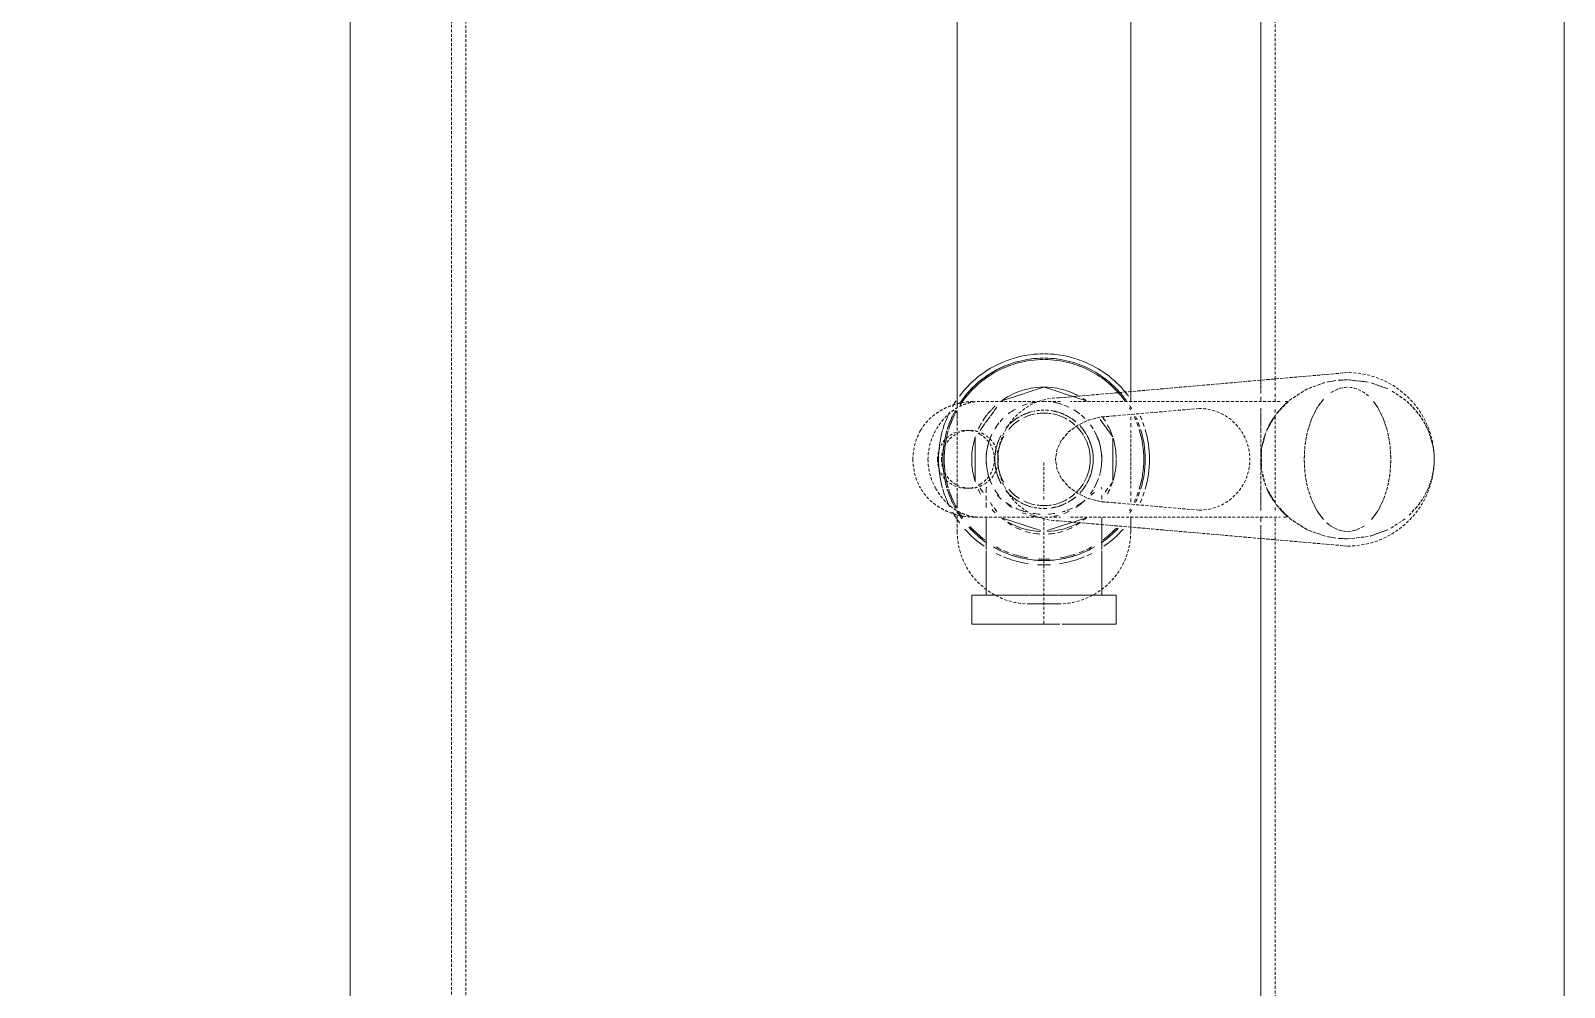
# Model space of a CAD drawing. Header units: millimetres. Extents: x -12447 to 83753, y -46415 to 46712.
# Drawn here: x 40859 to 41390, y 13980 to 14311 of the extents above; entities that cross this region are included whole.
import ezdxf

# ---------------------------------------------------------------- set-up
doc = ezdxf.new("R2010")
doc.units = ezdxf.units.MM
doc.linetypes.add('200_ШТРИХ_ш1п0_6_', pattern=[1.6, 1, -0.6])
for name, color, linetype, lineweight in [('Перекрытие штриховка', 7, 'Continuous', 18), ('Сантехника', 7, 'Continuous', 18), ('Стены внутренние', 7, 'Continuous', 18)]:
    doc.layers.add(name, color=color, linetype=linetype, lineweight=lineweight)

# ---------------------------------------------------------------- blocks, each defined once
blk = doc.blocks.new('ADSK_Умывальник с 3 смесителемями - Умывальник 2-6172343-План полов 1-го этажа')
at = {"layer": 'Сантехника', "color": 253, "linetype": '200_ШТРИХ_ш1п0_6_', "true_color": 0xa3a3a3}
for p, q in [((-1112.5, 0), (1112.5, 0)), ((509.57, -61.14), (513.71, -62.46)), ((513.71, -87.54), (509.57, -88.86)), ((476.04, -100), (472.19, -100)), ((480, -100), (476.95, -100)), ((523.05, -100), (520, -100)), ((527.81, -100), (523.96, -100)), ((477.25, -105), (472.62, -105)), ((472.62, -105), (477.25, -105)), ((480, -105), (478.34, -105)), ((478.34, -105), (480, -105)), ((482.28, -105), (483.53, -105)), ((483.78, -105), (485.52, -105)), ((485.59, -105), (487.6, -105)), ((487.68, -105), (489.95, -105)), ((490, -105), (510, -105)), ((510.05, -105), (512.33, -105)), ((512.39, -105), (514.41, -105)), ((514.49, -105), (516.22, -105)), ((516.47, -105), (517.72, -105)), ((521.66, -105), (520, -105)), ((520, -105), (521.66, -105)), ((527.38, -105), (522.75, -105)), ((522.75, -105), (527.38, -105)), ((23.44, -150), (476.56, -150)), ((523.44, -150), (525, -150)), ((550, -175), (550, -185)), ((482.22, -210), (17.78, -210)), ((525, -210), (517.78, -210))]:
    blk.add_line(p, q, dxfattribs=at)
at = {"layer": 'Сантехника', "color": 9, "linetype": '200_ШТРИХ_ш1п0_6_', "true_color": 0xc7c7c7}
for p, q in [((513.71, -62.46), (509.57, -61.14)), ((509.57, -88.86), (513.71, -87.54)), ((483.8, -100), (482.3, -100)), ((515.08, -100), (484.92, -100)), ((517.7, -100), (516.2, -100)), ((483.53, -105), (482.28, -105)), ((482.28, -105), (483.53, -105)), ((485.52, -105), (483.78, -105)), ((483.78, -105), (485.52, -105)), ((487.6, -105), (485.59, -105)), ((485.59, -105), (487.6, -105)), ((489.95, -105), (487.68, -105)), ((487.68, -105), (489.95, -105)), ((510, -105), (490, -105)), ((490, -105), (510, -105)), ((512.33, -105), (510.05, -105)), ((510.05, -105), (512.33, -105)), ((514.41, -105), (512.39, -105)), ((512.39, -105), (514.41, -105)), ((516.22, -105), (514.49, -105)), ((514.49, -105), (516.22, -105)), ((517.72, -105), (516.47, -105)), ((516.47, -105), (517.72, -105)), ((476.56, -150), (480.25, -150)), ((485.33, -150), (486.51, -150)), ((487.51, -150), (488.86, -150)), ((490, -150), (510, -150)), ((511.14, -150), (512.49, -150)), ((513.49, -150), (514.67, -150)), ((519.75, -150), (523.44, -150)), ((535, -180), (557, -180)), ((484.98, -210), (483.15, -210)), ((487.28, -210), (485.04, -210)), ((490, -210), (487.4, -210)), ((509.34, -210), (490.67, -210)), ((512.6, -210), (510, -210)), ((514.96, -210), (512.72, -210)), ((516.85, -210), (515.02, -210))]:
    blk.add_line(p, q, dxfattribs=at)
at = {"layer": 'Сантехника', "color": 251, "linetype": '200_ШТРИХ_ш1п0_6_', "true_color": 0x666666}
for p, q in [((472.19, -100), (27.81, -100)), ((1057.5, -100), (527.81, -100)), ((472.62, -105), (27.38, -105)), ((27.38, -105), (472.62, -105)), ((472.62, -105), (477.25, -105)), ((478.34, -105), (480, -105)), ((520, -105), (521.66, -105)), ((522.75, -105), (527.38, -105)), ((1052.5, -105), (527.38, -105)), ((527.38, -105), (1052.5, -105)), ((480.25, -150), (476.56, -150)), ((486.51, -150), (485.33, -150)), ((488.86, -150), (487.51, -150)), ((510, -150), (490, -150)), ((512.49, -150), (511.14, -150)), ((514.67, -150), (513.49, -150)), ((523.44, -150), (519.75, -150)), ((483.15, -210), (484.98, -210)), ((485.04, -210), (487.28, -210)), ((487.4, -210), (490, -210)), ((490.67, -210), (509.34, -210)), ((510, -210), (512.6, -210)), ((512.72, -210), (514.96, -210)), ((515.02, -210), (516.85, -210)), ((-992.5, -380), (992.5, -380)), ((992.5, -380), (-992.5, -380)), ((-997.5, -385), (997.5, -385)), ((982.5, -420), (-982.5, -420))]:
    blk.add_line(p, q, dxfattribs=at)
at = {"layer": 'Сантехника', "linetype": '200_ШТРИХ_ш1п0_6_'}
for p, q in [((27.38, -105), (472.62, -105)), ((527.38, -105), (1052.5, -105)), ((476.56, -150), (23.44, -150)), ((525, -150), (523.44, -150)), ((550, -185), (550, -175)), ((17.78, -210), (482.22, -210)), ((517.78, -210), (525, -210)), ((992.5, -380), (-992.5, -380)), ((-982.5, -420), (982.5, -420))]:
    blk.add_line(p, q, dxfattribs=at)
at = {"layer": 'Сантехника', "color": 254, "linetype": '200_ШТРИХ_ш1п0_6_', "true_color": 0xdddddd}
for p, q in [((501.14, -180), (506.67, -180)), ((507.05, -180), (509.77, -180)), ((510, -180), (511.87, -180)), ((512.84, -180), (514.22, -180))]:
    blk.add_line(p, q, dxfattribs=at)
at = {"layer": 'Сантехника', "color": 254, "linetype": '200_ШТРИХ_ш1п0_6_', "true_color": 0xeaeaea}
blk.add_line((520.26, -180), (535, -180), dxfattribs=at)
at = {"layer": 'Сантехника', "color": 253, "linetype": '200_ШТРИХ_ш1п0_6_', "true_color": 0xa3a3a3, "flags": 128}
for points in [[(479.99, -66.01), (482.32, -64.39), (486.11, -62.53), (490.43, -61.14)], [(490.88, -61.03), (495.12, -60.29), (500, -60), (504.88, -60.29), (509.12, -61.03)], [(513.89, -62.53), (517.68, -64.39), (520.79, -66.67)], [(475.03, -74.32), (475.48, -72.07), (476.9, -69.26), (478.08, -67.79)], [(523.1, -69.26), (524.52, -72.07), (525, -75)], [(476.9, -80.74), (475.48, -77.93), (475, -75)], [(524.99, -75.34), (524.52, -77.93), (523.1, -80.74), (521.92, -82.21)], [(490.43, -88.86), (486.11, -87.47), (482.32, -85.61), (479.21, -83.33)], [(520.79, -83.33), (517.68, -85.61), (513.89, -87.47)], [(509.12, -88.97), (504.88, -89.71), (500, -90), (495.12, -89.71), (490.88, -88.97)]]:
    blk.add_lwpolyline(points, dxfattribs=at)
at = {"layer": 'Сантехника', "color": 9, "linetype": '200_ШТРИХ_ш1п0_6_', "true_color": 0xc7c7c7, "flags": 128}
for points in [[(490.43, -61.14), (486.11, -62.53), (482.32, -64.39), (479.99, -66.01)], [(509.12, -61.03), (504.88, -60.29), (500, -60), (495.12, -60.29), (490.88, -61.03)], [(520.79, -66.67), (517.68, -64.39), (513.89, -62.53)], [(478.08, -67.79), (476.9, -69.26), (475.48, -72.07), (475.03, -74.32)], [(525, -75), (524.52, -72.07), (523.1, -69.26)], [(475, -75), (475.48, -77.93), (476.9, -80.74)], [(521.92, -82.21), (523.1, -80.74), (524.52, -77.93), (524.99, -75.34)], [(479.21, -83.33), (482.32, -85.61), (486.11, -87.47), (490.43, -88.86)], [(513.89, -87.47), (517.68, -85.61), (520.79, -83.33)], [(490.88, -88.97), (495.12, -89.71), (500, -90), (504.88, -89.71), (509.12, -88.97)]]:
    blk.add_lwpolyline(points, dxfattribs=at)
at = {"layer": 'Сантехника', "color": 253, "linetype": '200_ШТРИХ_ш1п0_6_', "true_color": 0xa3a3a3}
for centre, radius, start, end in [((525, -175), 25, 360, 90), ((500, -180), 17, 108.0616, 117.1547), ((500, -180), 17, 75, 105), ((500, -180), 17, 62.8346, 71.9223), ((500, -180), 17, 140.7302, 145.9371), ((500, -180), 17, 120, 133.0871), ((500, -180), 17, 46.9116, 60), ((500, -180), 17, 34.0554, 39.2393), ((500, -180), 17, 150.6816, 161.7644), ((500, -180), 17, 18.2269, 29.3088), ((500, -180), 17, 174.8789, 180), ((500, -180), 17, 180, 191.8653), ((500, -180), 17, 165, 170.2821), ((500, -180), 17, 9.7114, 15), ((500, -180), 17, 348.1317, 360), ((500, -180), 17, 0, 5.1183), ((500, -180), 17, 196.242, 208.4737), ((500, -180), 17, 331.5326, 343.7639), ((525, -185), 25, 270, 0), ((500, -180), 17, 211.7093, 221.5239), ((500, -180), 17, 318.4819, 328.2898), ((500, -180), 17, 225, 230.8734), ((500, -180), 17, 241.8489, 270), ((500, -180), 17, 270, 298.1574), ((500, -180), 17, 309.1266, 315)]:
    blk.add_arc(centre, radius, start, end, dxfattribs=at)
at = {"layer": 'Сантехника', "linetype": '200_ШТРИХ_ш1п0_6_'}
for centre, start, end in [((525, -175), 360, 90), ((525, -185), 270, 360)]:
    blk.add_arc(centre, 25, start, end, dxfattribs=at)
at = {"layer": 'Сантехника', "color": 251, "linetype": '200_ШТРИХ_ш1п0_6_', "true_color": 0x666666}
for start, end in [(108.0616, 117.1547), (75, 105), (62.8346, 71.9223), (120, 133.0871), (46.9116, 60), (241.8489, 298.1574)]:
    blk.add_arc((500, -180), 17, start, end, dxfattribs=at)
at = {"layer": 'Сантехника', "color": 9, "linetype": '200_ШТРИХ_ш1п0_6_', "true_color": 0xc7c7c7}
for start, end in [(140.7302, 145.9371), (34.0554, 39.2393), (150.6816, 161.7644), (18.2269, 29.3088), (174.8789, 180), (180, 191.8653), (165, 170.2821), (9.7114, 15), (348.1317, 360), (0, 5.1183), (196.242, 208.4737), (331.5326, 343.7639), (211.7093, 221.5239), (318.4819, 328.2898), (225, 230.8734), (309.1266, 315)]:
    blk.add_arc((500, -180), 17, start, end, dxfattribs=at)
blk = doc.blocks.new('Влж_Сифон бутылочный - Сифон для умывальника-V35-План полов 1-го этажа')
at = {"layer": 'Сантехника', "color": 253, "lineweight": 9, "true_color": 0xa3a3a3}
for p, q in [((-13.75, 19.4), (-7.73, 23.78)), ((-7.34, 23.78), (7.35, 23.78)), ((7.73, 23.78), (9.12, 22.76)), ((10, 22.12), (11.36, 21.14)), ((47, 20.97), (47, 23.78)), ((57, 20.27), (57, 23.78)), ((27.81, 20), (22.56, 20)), ((31.62, 18.23), (31.61, 18.25)), ((47, 19.9), (47, 18.94)), ((47, 18.89), (47, 15.15)), ((57, 6.28), (57, 20.23)), ((-21.7, 10.15), (-21.09, 12.02)), ((-21.08, 12.07), (-20.23, 14.69)), ((20.23, 14.69), (20.68, 13.31)), ((20.69, 13.26), (21.7, 10.15)), ((47, 14.14), (47, 7.94)), ((47, 7.65), (47, 5.43)), ((57, 0), (57, 5.43)), ((47, 5), (47, 0)), ((47, 0), (47, -5)), ((57, -20.23), (57, 0)), ((47, -5.43), (47, -7.65)), ((47, -7.94), (47, -14.14)), ((47, -15.15), (47, -18.95)), ((-16.79, -17.19), (-18.03, -16.29)), ((-14.96, -18.52), (-16.56, -17.35)), ((-12.68, -20.18), (-14.68, -18.72)), ((-10, -22.12), (-12.37, -20.4)), ((11.45, -21.07), (10, -22.12)), ((18.03, -16.29), (16.79, -17.19)), ((20.22, -20), (27.81, -20)), ((31.61, -18.25), (31.62, -18.23)), ((47, -18.99), (47, -19.9)), ((47, -23.78), (47, -20.97)), ((57, -23.78), (57, -20.8)), ((7.73, -23.78), (-7.73, -23.78))]:
    blk.add_line(p, q, dxfattribs=at)
at = {"layer": 'Сантехника', "color": 251, "lineweight": 9, "true_color": 0x666666}
for p, q in [((57, 25), (47, 25)), ((47, 23.78), (47, 25)), ((47, 23.78), (47, 25)), ((47, 18.39), (47, 23.78)), ((57, 23.78), (57, 25)), ((57, 6.28), (57, 23.78)), ((31.2, 20), (27.81, 20)), ((47, 20), (31.62, 20)), ((47, 5.25), (47, 18.32)), ((-23.55, 4.46), (-22.24, 8.5)), ((-22.22, 8.56), (-21.7, 10.15)), ((21.74, 10.02), (24.62, 1.16)), ((57, 0), (57, 5.43)), ((-24.98, 0.08), (-23.57, 4.4)), ((47, 0), (47, 4.83)), ((-23.57, -4.4), (-24.98, -0.08)), ((-22.24, -8.5), (-23.55, -4.46)), ((24.62, -1.16), (20.23, -14.69)), ((47, -4.83), (47, 0)), ((47, -18.41), (47, -5.25)), ((57, -25), (57, 0)), ((-21.09, -12.02), (-22.22, -8.56)), ((-20.23, -14.69), (-21.08, -12.07)), ((27.81, -20), (31.2, -20)), ((31.62, -20), (47, -20)), ((47, -25), (47, -18.46)), ((47, -25), (57, -25))]:
    blk.add_line(p, q, dxfattribs=at)
at = {"layer": 'Сантехника', "color": 9, "lineweight": 9, "true_color": 0xc7c7c7}
for p, q in [((13.73, 20), (12.53, 20)), ((22.56, 20), (20.22, 20)), ((47, 7.73), (47, 14.21)), ((47, 14.14), (47, 7.94)), ((47, 7.65), (47, 5.43)), ((47, 5.25), (47, 7.44)), ((47, 3.9), (47, 0)), ((47, 0), (47, 3.76)), ((47, 0), (47, -3.9)), ((47, -3.76), (47, 0)), ((47, -7.44), (47, -5.25)), ((47, -5.43), (47, -7.65)), ((47, -14.21), (47, -7.73)), ((47, -7.94), (47, -14.14)), ((10.36, -20), (11.55, -20)), ((12.68, -20), (14.2, -20)), ((14.97, -20), (16.62, -20))]:
    blk.add_line(p, q, dxfattribs=at)
at = {"layer": 'Сантехника', "color": 254, "lineweight": 9, "true_color": 0xeaeaea}
for p, q in [((31.62, 18.23), (31.61, 18.25)), ((31.61, -18.25), (31.62, -18.23))]:
    blk.add_line(p, q, dxfattribs=at)
at = {"layer": 'Сантехника', "color": 253, "lineweight": 9, "true_color": 0xa3a3a3}
for radius, start, end in [(36.5, 112.0557, 114.0955), (35, 113.0643, 115.1432), (36.5, 108.1765, 110.5148), (35, 109.0184, 111.4037), (36.5, 73.5616, 106.4384), (35, 72.8571, 107.1429), (36.5, 69.4818, 71.8232), (35, 68.5928, 70.9812), (36.5, 65.9019, 67.9411), (35, 64.8541, 66.9325), (36.5, 131.0041, 160.0432), (36.5, 126.6856, 131.0041), (35, 125.2754, 132.846), (36.5, 34.6327, 48.5757), (35, 132.846, 159.2023), (34.53, 133.4523, 158.9255), (34.53, 36.2731, 46.5477), (35, 34.4596, 47.154), (16, 60.3487, 119.6513), (16, 60.3487, 119.6513), (35, 0, 30), (36.5, 23.9701, 26.9715), (36.5, 160.2398, 165.7894), (35, 159.3929, 165.1995), (34.53, 159.1141, 164.9593), (16, 121.1091, 135), (16, 121.1091, 135), (16, 45, 58.8797), (16, 45, 58.8797), (36.5, 19.3296, 22.6507), (36.5, 8.3734, 19.2958), (36.5, 166.0274, 172.4962), (35, 165.4286, 172.197), (34.53, 165.2315, 172.0986), (25, 159.1761, 169.068), (25, 155.1316, 159.0394), (25, 2.8302, 24.5465), (36.5, 172.7672, 179.6985), (35, 172.4573, 179.7097), (34.53, 172.3552, 179.7135), (25, 169.2207, 179.8157), (35, 330, 0), (36.5, 360, 3.5072), (36.5, 356.4928, 360), (36.5, 180.3015, 187.2328), (36.5, 187.5038, 193.9726), (35, 180.2903, 187.5427), (35, 187.803, 194.5714), (34.53, 180.2865, 187.6448), (34.53, 187.9014, 194.7685), (25, 180.1843, 190.7793), (25, 190.932, 200.8239), (25, 330.2247, 357.1698), (36.5, 194.2106, 199.7602), (35, 194.8005, 200.6071), (34.53, 195.0407, 200.8859), (25, 200.9606, 209.4495), (36.5, 340.7042, 351.6266), (36.5, 199.9568, 233.3144), (35, 200.7977, 236.2162), (34.53, 201.0745, 237.1714), (25, 209.7753, 216), (25, 324, 327.5213), (36.5, 333.0285, 336.0299), (36.5, 337.3493, 340.6704), (34.53, 312.3468, 323.7269), (35, 312.1183, 325.5404), (36.5, 311.4243, 325.3673), (36.5, 236.3849, 240), (35, 241.0975, 244.2364), (35, 244.3208, 248.188), (35, 291.813, 295.6796), (35, 295.764, 298.9027), (35, 301.2117, 306.0009), (36.5, 300, 303.6151), (34.53, 302.371, 305.5963), (36.5, 303.9467, 307.2302), (36.5, 243.1785, 245.2808), (36.5, 245.3162, 249.0751), (36.5, 249.1617, 253.5616), (35, 248.3307, 252.8571), (36.5, 254.0839, 285.9165), (35, 253.6252, 286.3755), (35, 287.1429, 291.6701), (36.5, 286.4384, 290.8391), (36.5, 290.9258, 294.6841), (36.5, 294.7195, 296.8215)]:
    blk.add_arc((0, 0), radius, start, end, dxfattribs=at)
at = {"layer": 'Сантехника', "color": 9, "lineweight": 9, "true_color": 0xc7c7c7}
for radius, start, end in [(36.5, 112.0557, 114.0955), (35, 113.0643, 115.1432), (36.5, 108.1765, 110.5148), (35, 109.0184, 111.4037), (34.53, 109.2955, 111.6963), (36.5, 90, 106.4384), (35, 72.8571, 107.1429), (34.53, 72.6252, 107.3748), (36.5, 73.5616, 90), (36.5, 69.4818, 71.8232), (35, 68.5928, 70.9812), (34.53, 68.3002, 70.7041), (36.5, 65.9019, 67.9411), (35, 64.8541, 66.9325), (36.5, 126.6856, 131.0041), (35, 125.2754, 132.846), (34.53, 125.9029, 133.4523), (35, 120, 122.094), (34.53, 113.3963, 115.4881), (34.53, 64.5092, 66.6005), (35, 57.906, 60), (35, 132.846, 159.2023), (25, 121.8323, 125.3434), (25, 108, 118.4638), (25, 90.6951, 107.1103), (25, 72.8818, 90), (25, 67.9709, 72), (25, 61.5354, 65.4492), (35, 37.4296, 47.154), (20, 121.8198, 126.5994), (20, 84.8768, 119.6513), (17.02, 91.1156, 119.0789), (17.02, 60.9104, 90), (20, 73.8384, 84.3812), (20, 60.3487, 70.7918), (20, 53.3997, 58.1802), (34.53, 25.097, 28.6944), (36.5, 23.9701, 26.9715), (35, 159.3929, 165.1995), (25, 150.5505, 155.1316), (25, 144, 147.4115), (16, 137.8936, 147.0975), (16, 137.8936, 147.0975), (17.02, 121.5327, 133.2846), (17.02, 46.7143, 58.4673), (16, 32.8879, 42.1033), (16, 32.8879, 42.1033), (25, 32.5989, 36), (25, 24.8684, 29.7753), (34.53, 20.7259, 23.8542), (34.53, 9.3157, 18.1989), (36.5, 19.3296, 22.6507), (36.5, 8.3734, 19.2958), (35, 165.4286, 172.197), (16, 150.3487, 160.741), (16, 150.3487, 160.741), (16, 19.2422, 29.6513), (16, 19.2422, 29.6513), (35, 172.5704, 179.7097), (16, 171.0276, 180), (16, 171.0276, 180), (16, 180, 188.4979), (16, 180, 188.4979), (16, 161.854, 168.7809), (16, 161.854, 168.7809), (16, 11.2099, 18.134), (16, 11.2099, 18.134), (16, 360, 8.9671), (16, 360, 8.9671), (16, 351.4972, 360), (16, 351.4972, 360), (34.53, 360, 3.2884), (34.53, 356.7116, 360), (36.5, 360, 3.5072), (36.5, 356.4928, 360), (35, 180.2903, 187.4296), (35, 187.803, 194.5714), (16, 190.9075, 205.8051), (16, 190.9075, 205.8051), (16, 334.1893, 349.1003), (16, 334.1893, 349.1003), (35, 195, 200.6071), (20, 209.6513, 218.25), (16, 212.3097, 229.7335), (16, 212.3097, 229.7335), (16, 310.2649, 327.7011), (16, 310.2649, 327.7011), (34.53, 341.8011, 350.6843), (36.5, 340.7042, 351.6266), (35, 200.7977, 210), (20, 225, 229.4578), (20, 231.0682, 238.1802), (16, 240.3487, 248.7014), (16, 240.3487, 248.7014), (16, 249.5802, 268.6472), (16, 249.5802, 268.6472), (16, 271.3528, 290.4182), (16, 271.3528, 290.4182), (16, 291.2968, 299.6513), (16, 291.2968, 299.6513), (20, 301.8198, 308.9332), (20, 320.9775, 326.6881), (34.53, 331.3056, 334.903), (34.53, 336.1458, 339.2741), (36.5, 333.0285, 336.0299), (36.5, 337.3493, 340.6704), (35, 210, 236.2162), (25, 222.3354, 225.8863), (25, 226.5444, 231.1755), (25, 231.9718, 237.7289), (20, 244.0817, 275.1232), (17.02, 258.75, 268.8844), (16, 268.8134, 270), (16, 268.8134, 270), (17.02, 270, 281.25), (20, 275.6188, 295.9234), (25, 314.1146, 317.6652), (25, 239.8226, 245.4492), (25, 252, 288), (25, 294.5508, 298.7316), (35, 312.1183, 322.5704), (35, 241.0975, 244.2364), (34.53, 240.7247, 243.8926), (35, 244.3208, 248.188), (34.53, 243.9932, 247.896), (34.53, 292.105, 296.0073), (35, 291.813, 295.6796), (34.53, 296.1078, 299.2755), (35, 295.764, 298.9027), (35, 301.2117, 306.0009), (36.5, 243.1785, 245.2808), (36.5, 245.3162, 249.0751), (36.5, 249.1617, 253.5616), (35, 248.3307, 252.8571), (34.53, 248.0572, 252.6252), (36.5, 254.0839, 285.9165), (35, 253.6252, 286.3755), (34.53, 253.4742, 286.5265), (34.53, 287.3748, 291.9437), (35, 287.1429, 291.6701), (36.5, 286.4384, 290.8391), (36.5, 290.9258, 294.6841), (36.5, 294.7195, 296.8215)]:
    blk.add_arc((0, 0), radius, start, end, dxfattribs=at)
at = {"layer": 'Сантехника', "color": 254, "lineweight": 9, "true_color": 0xdddddd}
for radius, start, end in [(35, 113.0643, 115.1432), (35, 109.0184, 111.4037), (35, 72.8571, 107.1429), (35, 68.5928, 70.9812), (35, 64.8541, 66.9325), (35, 125.2754, 132.846), (35, 120, 122.094), (34.53, 120, 121.1621), (34.53, 58.8379, 60), (35, 57.906, 60), (20, 121.8198, 126.5994), (20, 90.9493, 119.6513), (17.02, 90, 91.1156), (20, 84.8768, 90), (20, 73.8384, 84.3812), (20, 60.3487, 70.7918), (20, 53.3997, 58.1802), (35, 24.8179, 28.2677), (20, 141.75, 148.9142), (20, 135, 139.8579), (17.02, 139.7865, 150.3487), (17.02, 29.6513, 40.1993), (20, 33.3119, 45), (35, 15, 17.9629), (20, 161.6106, 165.3506), (20, 154.1479, 159.7706), (17.02, 153.1671, 166.0953), (17.02, 13.8925, 26.8209), (20, 20.2275, 25.8473), (35, 9.0823, 14.7387), (20, 165.9995, 170.8994), (17.02, 166.5327, 171.9307), (17.02, 8.0611, 13.4673), (20, 9.099, 14.0996), (35, 360, 3.3426), (35, 356.6574, 360), (20, 188.4945, 194.0005), (17.02, 193.4673, 208.2271), (17.02, 331.7694, 346.5327), (20, 345.9004, 351.5067), (20, 196.776, 202.2603), (20, 209.6513, 218.25), (17.02, 210.0231, 223.8856), (17.02, 316.1179, 329.9746), (20, 337.7397, 341.894), (35, 342.0371, 350.9177), (20, 225, 229.4578), (20, 231.0682, 238.1802), (17.02, 225.5256, 230.7911), (17.02, 240.4977, 247.5), (17.02, 290.425, 299.5091), (20, 301.8198, 308.9332), (17.02, 309.2084, 314.4744), (20, 320.9775, 326.6881), (35, 331.7323, 335.1821), (20, 244.0817, 269.0507), (17.02, 249.8245, 255.2475), (17.02, 268.8844, 270), (20, 270, 275.1232), (20, 275.6188, 295.9234), (17.02, 284.7525, 290.1751), (35, 241.0975, 244.2364), (35, 244.3208, 247.4296), (35, 292.5704, 295.6796), (35, 295.764, 298.9027), (35, 248.3307, 252.8571), (35, 253.6252, 270), (35, 270, 286.3755), (35, 287.1429, 291.6701)]:
    blk.add_arc((0, 0), radius, start, end, dxfattribs=at)
at = {"layer": 'Сантехника', "color": 251, "lineweight": 9, "true_color": 0x666666}
for radius, start, end in [(36.5, 131.0041, 160.0432), (36.5, 34.6327, 48.5757), (35, 132.846, 159.2023), (35, 34.4596, 47.154), (35, 360, 30), (36.5, 160.2398, 165.7894), (35, 159.3929, 165.1995), (36.5, 166.0274, 172.4962), (35, 165.4286, 172.197), (36.5, 172.7672, 179.6985), (35, 172.4573, 179.7097), (35, 330, 360), (36.5, 180.3015, 187.2328), (36.5, 187.5038, 193.9726), (35, 180.2903, 187.5427), (35, 187.803, 194.5714), (36.5, 194.2106, 199.7602), (35, 194.8005, 200.6071), (36.5, 199.9568, 233.3144), (35, 200.7977, 236.2162), (35, 312.1183, 325.5404), (36.5, 311.4243, 325.3673), (36.5, 236.3849, 240), (35, 301.2117, 306.0009), (36.5, 300, 303.6151), (36.5, 303.9467, 307.2302)]:
    blk.add_arc((0, 0), radius, start, end, dxfattribs=at)
at = {"layer": 'Сантехника', "color": 7, "lineweight": 9, "true_color": 0xf2f2f2}
for start, end in [(120, 122.094), (57.906, 60)]:
    blk.add_arc((0, 0), 35, start, end, dxfattribs=at)
at = {"layer": 'Сантехника', "color": 254, "lineweight": 9, "true_color": 0xeaeaea}
for start, end in [(90, 90.9493), (141.75, 148.9142), (135, 139.8579), (33.3119, 45), (161.6106, 165.3506), (154.1479, 159.7706), (20.2275, 25.8473), (165.9995, 170.8994), (9.099, 14.0996), (188.4945, 194.0005), (345.9004, 351.5067), (196.776, 202.2603), (337.7397, 341.894), (269.0507, 270)]:
    blk.add_arc((0, 0), 20, start, end, dxfattribs=at)
at = {"layer": 'Сантехника', "color": 9, "lineweight": 9, "true_color": 0xc7c7c7}
for points, knots in [([(10.36, 20), (10.25, 20), (9.93, 19.98), (9.74, 19.91), (9.68, 19.83)], [0.51500496, 0.51500496, 0.51500496, 0.51500496, 0.52777778, 0.55555556, 0.55555556, 0.55555556, 0.55555556]), ([(11.39, 17.42), (11.42, 17.38), (11.51, 17.27), (11.73, 17.01), (12.04, 16.66), (12.31, 16.37), (12.43, 16.24)], [0.67013889, 0.67013889, 0.67013889, 0.67013889, 0.67361111, 0.68055556, 0.69444444, 0.7053972, 0.7053972, 0.7053972, 0.7053972]), ([(22.78, 11.14), (22.61, 11.4), (22.34, 11.81), (22.07, 12.21), (21.96, 12.35)], [0.17914616, 0.17914616, 0.17914616, 0.17914616, 0.19444444, 0.20372396, 0.20372396, 0.20372396, 0.20372396]), ([(24.43, 7.9), (24.29, 8.27), (24.01, 8.91), (23.7, 9.53), (23.56, 9.8)], [0.12038913, 0.12038913, 0.12038913, 0.12038913, 0.13888889, 0.15364618, 0.15364618, 0.15364618, 0.15364618]), ([(25.37, 4.69), (25.3, 5.01), (25.15, 5.62), (24.99, 6.23), (24.9, 6.52)], [0.06886269, 0.06886269, 0.06886269, 0.06886269, 0.08333333, 0.09752758, 0.09752758, 0.09752758, 0.09752758]), ([(24.9, -6.52), (24.99, -6.23), (25.15, -5.62), (25.3, -5.01), (25.37, -4.69)], [0.90247242, 0.90247242, 0.90247242, 0.90247242, 0.91666667, 0.93113731, 0.93113731, 0.93113731, 0.93113731]), ([(17.86, -7.36), (17.77, -7.64), (17.58, -8.2), (17.26, -9), (17.02, -9.51), (16.9, -9.76)], [0.11111111, 0.11111111, 0.11111111, 0.11111111, 0.125, 0.13888889, 0.15236335, 0.15236335, 0.15236335, 0.15236335]), ([(18.19, -6.21), (18.16, -6.31), (18.06, -6.7), (17.95, -7.08), (17.86, -7.36)], [0.09259967, 0.09259967, 0.09259967, 0.09259967, 0.09722222, 0.11111111, 0.11111111, 0.11111111, 0.11111111]), ([(23.56, -9.8), (23.7, -9.53), (24.01, -8.91), (24.29, -8.27), (24.43, -7.9)], [0.84635382, 0.84635382, 0.84635382, 0.84635382, 0.86111111, 0.87961087, 0.87961087, 0.87961087, 0.87961087]), ([(13.82, -14.71), (13.55, -15.03), (13.1, -15.52), (12.68, -15.97), (12.52, -16.14)], [0.25423014, 0.25423014, 0.25423014, 0.25423014, 0.27777778, 0.29166667, 0.29166667, 0.29166667, 0.29166667]), ([(16.09, -11.3), (15.95, -11.53), (15.68, -11.99), (15.34, -12.55), (15.09, -12.95), (14.97, -13.13), (14.93, -13.2)], [0.18100444, 0.18100444, 0.18100444, 0.18100444, 0.19444444, 0.20833333, 0.21527778, 0.2195806, 0.2195806, 0.2195806, 0.2195806]), ([(21.81, -12.57), (21.96, -12.35), (22.29, -11.89), (22.61, -11.4), (22.78, -11.14)], [0.79166667, 0.79166667, 0.79166667, 0.79166667, 0.80555556, 0.82085384, 0.82085384, 0.82085384, 0.82085384]), ([(9.68, -19.83), (9.74, -19.91), (9.93, -19.98), (10.25, -20), (10.36, -20)], [0.44444444, 0.44444444, 0.44444444, 0.44444444, 0.47222222, 0.48499504, 0.48499504, 0.48499504, 0.48499504])]:
    blk.add_open_spline(points, degree=3, knots=knots, dxfattribs=at)
at = {"layer": 'Сантехника', "color": 254, "lineweight": 9, "true_color": 0xdddddd}
for points, knots in [([(14.85, 13.32), (14.92, 13.21), (15.06, 13), (15.34, 12.55), (15.66, 12.02), (15.92, 11.59), (16.03, 11.39)], [0.77777778, 0.77777778, 0.77777778, 0.77777778, 0.78472222, 0.79166667, 0.80555556, 0.81722618, 0.81722618, 0.81722618, 0.81722618]), ([(16.86, 9.84), (17, 9.57), (17.25, 9.03), (17.5, 8.41), (17.62, 8.08), (17.64, 8.02)], [0.84628236, 0.84628236, 0.84628236, 0.84628236, 0.86111111, 0.875, 0.87791757, 0.87791757, 0.87791757, 0.87791757]), ([(17.86, 7.36), (17.95, 7.08), (18.06, 6.71), (18.16, 6.34), (18.18, 6.26)], [0.88888889, 0.88888889, 0.88888889, 0.88888889, 0.90277778, 0.90665948, 0.90665948, 0.90665948, 0.90665948]), ([(14.88, -18.54), (15.23, -18.37), (15.65, -18.14), (16.06, -17.9), (16.12, -17.86)], [0.61366787, 0.61366787, 0.61366787, 0.61366787, 0.63888889, 0.64331345, 0.64331345, 0.64331345, 0.64331345])]:
    blk.add_open_spline(points, degree=3, knots=knots, dxfattribs=at)
at = {"layer": 'Сантехника', "color": 254, "lineweight": 9, "true_color": 0xeaeaea}
for points in [[(18.69, 3.81), (18.82, 3.07), (18.91, 2.32), (18.98, 1.55)], [(19, -1.31), (18.93, -2.15), (18.83, -2.99), (18.69, -3.81)]]:
    blk.add_open_spline(points, degree=3, dxfattribs=at)
at = {"layer": 'Сантехника', "color": 9, "lineweight": 9, "true_color": 0xc7c7c7}
for points in [[(25.86, 1.4), (25.79, 2.22), (25.68, 3.03), (25.54, 3.82)], [(25.54, -3.82), (25.68, -3.03), (25.79, -2.22), (25.86, -1.4)]]:
    blk.add_open_spline(points, degree=3, dxfattribs=at)
blk = doc.blocks.new('Влж_Смеситель - Смеситель для умывальника-V36-План полов 1-го этажа')
at = {"layer": 'Сантехника', "color": 251, "linetype": '200_ШТРИХ_ш1п0_6_', "true_color": 0x666666}
for p, q in [((1.67, 29.94), (-1.67, 29.94)), ((6.35, 29.19), (4.93, 29.51)), ((23.78, 15.06), (20.58, 19.89)), ((-24.35, 13.94), (-26.47, 8.13)), ((26.56, 7.78), (24.35, 13.94)), ((-26.7, 7.18), (-27.5, 0.34)), ((27.5, 0), (26.7, 7.18)), ((-21.28, -99.62), (-30, 0)), ((-27.5, 0), (-27.33, -3.27)), ((-27.25, -4.03), (-26.7, -7.18)), ((30, 0), (21.28, -99.62)), ((26.7, -7.18), (27.25, -4.03)), ((27.33, -3.27), (27.5, 0)), ((-20, -20.59), (-20, -22.17)), ((20, -22.16), (20, -20.59)), ((-20, -23.32), (-20, -95.81)), ((-15.47, -24.8), (-9.75, -28.05)), ((9.75, -28.05), (15.47, -24.8)), ((20, -95.81), (20, -23.32)), ((-9.14, -28.29), (-3.64, -29.74)), ((-3.31, -29.78), (3.31, -29.78)), ((3.63, -29.74), (9.13, -28.3)), ((-17.59, -51.37), (-15, -80.98)), ((14.99, -80.98), (17.58, -51.37)), ((-20, -99.3), (-20, -104.7)), ((20, -104.71), (20, -99.3)), ((-20, -104.89), (-20, -106.48)), ((20, -106.48), (20, -104.89))]:
    blk.add_line(p, q, dxfattribs=at)
at = {"layer": 'Сантехника', "color": 253, "linetype": '200_ШТРИХ_ш1п0_6_', "true_color": 0xa3a3a3}
for p, q in [((-1.67, 29.94), (1.67, 29.94)), ((4.93, 29.51), (6.35, 29.19)), ((20.58, 19.89), (23.78, 15.06)), ((-26.47, 8.13), (-24.35, 13.94)), ((24.35, 13.94), (26.56, 7.78)), ((-27.5, 0.34), (-26.7, 7.18)), ((26.7, 7.18), (27.5, 0)), ((-27.33, -3.27), (-27.5, 0)), ((-26.7, -7.18), (-27.25, -4.03)), ((27.25, -4.03), (26.7, -7.18)), ((27.5, 0), (27.33, -3.27)), ((-10.01, -27.94), (-15.47, -24.8)), ((15.47, -24.8), (10.01, -27.94)), ((-4.04, -29.67), (-9.14, -28.29)), ((2.15, -29.91), (-2.15, -29.91)), ((9.13, -28.3), (4.04, -29.67)), ((-10, -130.63), (-10, -132.01)), ((10, -132.01), (10, -130.63))]:
    blk.add_line(p, q, dxfattribs=at)
at = {"layer": 'Сантехника', "linetype": '200_ШТРИХ_ш1п0_6_'}
for p, q in [((-30, 0), (-21.28, -99.62)), ((21.28, -99.62), (30, 0)), ((-15, -80.98), (-17.59, -51.37)), ((17.58, -51.37), (14.99, -80.98)), ((-20, -106.48), (-20, -127.16)), ((20, -127.16), (20, -106.48)), ((-20, -127.16), (-20, -128.89)), ((20, -128.89), (20, -127.16))]:
    blk.add_line(p, q, dxfattribs=at)
at = {"layer": 'Сантехника', "color": 9, "linetype": '200_ШТРИХ_ш1п0_6_', "true_color": 0xc7c7c7}
for p, q in [((-2.15, -29.91), (-3.31, -29.78)), ((3.31, -29.78), (2.15, -29.91))]:
    blk.add_line(p, q, dxfattribs=at)
at = {"layer": 'Сантехника', "color": 251, "linetype": '200_ШТРИХ_ш1п0_6_', "true_color": 0x666666, "flags": 128}
for points in [[(-4.93, 29.51), (-9.75, 28.05), (-12.97, 26.45)], [(-4.93, 29.51), (-3.31, 29.78), (-1.67, 29.94)], [(1.67, 29.94), (3.31, 29.78), (4.93, 29.51)], [(13.46, 26.16), (9.75, 28.05), (6.83, 29.06)], [(-19.33, 21.34), (-20.58, 19.89), (-23.59, 15.41)], [(-13.46, 26.16), (-15.62, 24.69), (-19.03, 21.66)], [(19.33, 21.34), (15.62, 24.69), (13.76, 25.97)], [(-26.56, -7.79), (-24.35, -13.94), (-20.58, -19.89), (-15.62, -24.69)], [(15.62, -24.69), (20.58, -19.89), (24.35, -13.94), (26.56, -7.78)], [(-15, -80.98), (-14.62, -85.44), (-13.51, -89.67), (-11.73, -93.47), (-9.35, -96.64), (-6.51, -99.03), (-3.34, -100.51), (0, -101.02), (3.33, -100.51), (6.5, -99.03), (9.35, -96.64), (11.72, -93.47), (13.51, -89.67), (14.62, -85.44), (14.99, -80.98)]]:
    blk.add_lwpolyline(points, dxfattribs=at)
at = {"layer": 'Сантехника', "color": 253, "linetype": '200_ШТРИХ_ш1п0_6_', "true_color": 0xa3a3a3, "flags": 128}
for points in [[(-12.97, 26.45), (-9.75, 28.05), (-4.93, 29.51)], [(6.83, 29.06), (9.75, 28.05), (13.46, 26.16)], [(-23.59, 15.41), (-20.58, 19.89), (-19.33, 21.34)], [(-19.03, 21.66), (-15.62, 24.69), (-13.46, 26.16)], [(13.76, 25.97), (15.62, 24.69), (19.33, 21.34)], [(-15.73, -24.61), (-20.58, -19.89), (-24.35, -13.94), (-26.56, -7.79)], [(26.56, -7.78), (24.35, -13.94), (20.58, -19.89), (15.73, -24.6)]]:
    blk.add_lwpolyline(points, dxfattribs=at)
at = {"layer": 'Сантехника', "linetype": '200_ШТРИХ_ш1п0_6_', "flags": 128}
for points in [[(-1.67, 29.94), (-3.31, 29.78), (-4.93, 29.51)], [(4.93, 29.51), (3.31, 29.78), (1.67, 29.94)], [(14.99, -80.98), (14.62, -85.44), (13.51, -89.67), (11.72, -93.47), (9.35, -96.64), (6.5, -99.03), (3.33, -100.51), (0, -101.02), (-3.34, -100.51), (-6.51, -99.03), (-9.35, -96.64), (-11.73, -93.47), (-13.51, -89.67), (-14.62, -85.44), (-15, -80.98)]]:
    blk.add_lwpolyline(points, dxfattribs=at)
at = {"layer": 'Сантехника', "linetype": '200_ШТРИХ_ш1п0_6_'}
for centre, radius, start, end in [((0, 0), 30, 360, 180), ((0, -51.37), 17.59, 0, 180), ((0, -99.62), 21.28, 180, 360)]:
    blk.add_arc(centre, radius, start, end, dxfattribs=at)
at = {"layer": 'Сантехника', "color": 251, "linetype": '200_ШТРИХ_ш1п0_6_', "true_color": 0x666666}
for centre, radius, start, end in [((0, 0), 30, 360, 180), ((0, -51.37), 17.59, 0, 180), ((0, -99.62), 21.28, 180, 0)]:
    blk.add_arc(centre, radius, start, end, dxfattribs=at)
for centre, major_axis, start_param, end_param in [((0, -130.63), (10, 0), 1.618117, 2.589717), ((0, -130.63), (10, 0), 0.551626, 1.523476), ((0, -130.63), (10, 0), 2.617994, 2.796927), ((0, -132.01), (10, 0), 2.617994, 2.701565), ((0, -132.01), (10, 0), 1.570796, 2.612473), ((0, -132.01), (10, 0), 0.528893, 1.570796), ((0, -130.63), (10, 0), 0.344422, 0.523599), ((0, -132.01), (10, 0), 0.440028, 0.523599), ((0, -132.01), (10, 0), 2.879793, 3.403392), ((0, -130.63), (10, 0), 2.853202, 3.141593), ((0, -130.63), (10, 0), 3.141593, 3.403392), ((0, -130.63), (10, 0), 0, 0.28839), ((0, -132.01), (10, 0), 6.021386, 6.544985), ((0, -130.63), (10, 0), 6.021386, 6.283185), ((0, -132.01), (10, 0), 3.482132, 4.712389), ((0, -130.63), (10, 0), 3.508602, 4.712389), ((0, -130.63), (-10, 0), 1.570796, 2.774726), ((0, -132.01), (10, 0), 4.712389, 5.942769)]:
    blk.add_ellipse(centre, major_axis=major_axis, ratio=0.984808, start_param=start_param, end_param=end_param, dxfattribs=at)
at = {"layer": 'Сантехника', "color": 253, "linetype": '200_ШТРИХ_ш1п0_6_', "true_color": 0xa3a3a3}
blk.add_ellipse((0, -130.63), major_axis=(-10, 0), ratio=0.984808, start_param=4.712389, end_param=4.742566, dxfattribs=at)
at = {"layer": 'Сантехника', "linetype": '200_ШТРИХ_ш1п0_6_'}
for centre, major_axis, start_param, end_param in [((0, -125.42), (20, 0), 4.18879, 4.712389), ((0, -125.42), (-20, 0), 1.570796, 2.094395), ((0, -130.63), (20, 0), 4.18879, 4.712389), ((0, -130.63), (20, 0), 4.712389, 5.235988)]:
    blk.add_ellipse(centre, major_axis=major_axis, ratio=0.984808, start_param=start_param, end_param=end_param, dxfattribs=at)
at = {"layer": 'Сантехника', "color": 253, "linetype": '200_ШТРИХ_ш1п0_6_', "true_color": 0xa3a3a3}
for points, knots in [([(-18.88, -21.82), (-18.92, -21.77), (-19, -21.69), (-19.16, -21.52), (-19.34, -21.33), (-19.53, -21.11), (-19.7, -20.94), (-19.83, -20.8), (-19.96, -20.66), (-20, -20.61), (-20, -20.59)], [0.7142857, 0.7142857, 0.7142857, 0.7142857, 0.7321429, 0.75, 0.7857143, 0.8214286, 0.8571429, 0.8928571, 0.9285714, 1, 1, 1, 1]), ([(20, -20.59), (20, -20.61), (19.96, -20.66), (19.83, -20.8), (19.7, -20.94), (19.53, -21.11), (19.34, -21.33), (19.16, -21.52), (19, -21.69), (18.92, -21.77), (18.88, -21.82)], [0, 0, 0, 0, 0.0714286, 0.1071429, 0.1428571, 0.1785714, 0.2142857, 0.25, 0.2678571, 0.2857143, 0.2857143, 0.2857143, 0.2857143]), ([(-18.87, -21.82), (-18.83, -21.87), (-18.74, -21.96), (-18.55, -22.15), (-18.29, -22.4), (-17.97, -22.72), (-17.74, -22.93), (-17.62, -23.04)], [0.2857143, 0.2857143, 0.2857143, 0.2857143, 0.3035714, 0.3214286, 0.3571429, 0.3928571, 0.4285714, 0.4285714, 0.4285714, 0.4285714]), ([(-14.22, -25.68), (-14.05, -25.79), (-13.72, -26), (-13.05, -26.41), (-12.53, -26.71), (-12.18, -26.9)], [0.7142857, 0.7142857, 0.7142857, 0.7142857, 0.75, 0.7857143, 0.8571429, 0.8571429, 0.8571429, 0.8571429]), ([(12.32, -26.82), (12.62, -26.66), (13.1, -26.38), (13.72, -26), (14.05, -25.79), (14.22, -25.68)], [0.1523165, 0.1523165, 0.1523165, 0.1523165, 0.2142857, 0.25, 0.2857143, 0.2857143, 0.2857143, 0.2857143]), ([(17.62, -23.04), (17.74, -22.93), (17.97, -22.72), (18.29, -22.4), (18.55, -22.15), (18.74, -21.96), (18.83, -21.87), (18.87, -21.82)], [0.5714286, 0.5714286, 0.5714286, 0.5714286, 0.6071429, 0.6428571, 0.6785714, 0.6964286, 0.7142857, 0.7142857, 0.7142857, 0.7142857])]:
    blk.add_open_spline(points, degree=3, knots=knots, dxfattribs=at)
at = {"layer": 'Сантехника', "color": 9, "linetype": '200_ШТРИХ_ш1п0_6_', "true_color": 0xc7c7c7}
for points, knots in [([(-20, -20.59), (-20, -20.6), (-19.96, -20.65), (-19.84, -20.78), (-19.71, -20.92), (-19.55, -21.09), (-19.36, -21.31), (-19.13, -21.56), (-18.96, -21.73), (-18.87, -21.82)], [0, 0, 0, 0, 0.0714286, 0.1071429, 0.1428571, 0.1785714, 0.2142857, 0.25, 0.2857143, 0.2857143, 0.2857143, 0.2857143]), ([(18.87, -21.82), (18.92, -21.78), (19, -21.69), (19.17, -21.52), (19.36, -21.31), (19.55, -21.09), (19.66, -20.98), (19.71, -20.92)], [0.7142857, 0.7142857, 0.7142857, 0.7142857, 0.7321429, 0.75, 0.7857143, 0.8214286, 0.8571429, 0.8571429, 0.8571429, 0.8571429]), ([(19.71, -20.92), (19.76, -20.87), (19.84, -20.78), (19.96, -20.65), (20, -20.6), (20, -20.59)], [0.8571429, 0.8571429, 0.8571429, 0.8571429, 0.8928571, 0.9285714, 1, 1, 1, 1])]:
    blk.add_open_spline(points, degree=3, knots=knots, dxfattribs=at)
at = {"layer": 'Сантехника', "color": 251, "linetype": '200_ШТРИХ_ш1п0_6_', "true_color": 0x666666}
for points, knots in [([(-17.69, -22.97), (-17.8, -22.87), (-18.02, -22.67), (-18.33, -22.37), (-18.56, -22.13), (-18.75, -21.95), (-18.83, -21.86), (-18.88, -21.82)], [0.5714286, 0.5714286, 0.5714286, 0.5714286, 0.6071429, 0.6428571, 0.6785714, 0.6964286, 0.7142857, 0.7142857, 0.7142857, 0.7142857]), ([(-10, -27.95), (-10.8, -27.59), (-11.96, -27.04), (-13.39, -26.21), (-14.06, -25.78), (-14.38, -25.57)], [0, 0, 0, 0, 0.1428571, 0.2142857, 0.2857143, 0.2857143, 0.2857143, 0.2857143]), ([(14.39, -25.57), (14.23, -25.67), (13.9, -25.89), (13.22, -26.32), (11.97, -27.04), (10.8, -27.59), (10, -27.95)], [0.7142857, 0.7142857, 0.7142857, 0.7142857, 0.75, 0.7857143, 0.8571429, 1, 1, 1, 1]), ([(18.88, -21.82), (18.83, -21.86), (18.75, -21.95), (18.57, -22.13), (18.33, -22.37), (18.02, -22.67), (17.8, -22.87), (17.69, -22.97)], [0.2857143, 0.2857143, 0.2857143, 0.2857143, 0.3035714, 0.3214286, 0.3571429, 0.3928571, 0.4285714, 0.4285714, 0.4285714, 0.4285714]), ([(2.16, -29.91), (1.44, -29.97), (0, -30.03), (-1.44, -29.97), (-2.16, -29.91)], [0.3951623, 0.3951623, 0.3951623, 0.3951623, 0.5, 0.6050933, 0.6050933, 0.6050933, 0.6050933])]:
    blk.add_open_spline(points, degree=3, knots=knots, dxfattribs=at)
at = {"layer": 'Сантехника', "color": 253, "linetype": '200_ШТРИХ_ш1п0_6_', "true_color": 0xa3a3a3}
for points in [[(-16.18, -24.26), (-16.32, -24.15), (-16.59, -23.93), (-16.97, -23.6), (-17.34, -23.28), (-17.57, -23.08), (-17.69, -22.97)], [(17.69, -22.97), (17.57, -23.07), (17.34, -23.28), (16.97, -23.6), (16.59, -23.93), (16.32, -24.15), (16.18, -24.26)], [(-12.18, -26.9), (-11.47, -27.28), (-10.74, -27.63), (-10, -27.95)], [(-9.13, -28.3), (-7.81, -28.8), (-6.47, -29.2), (-5.11, -29.48)], [(-2.16, -29.91), (-2.68, -29.86), (-3.2, -29.8), (-3.72, -29.72)], [(-2.16, -29.91), (-1.44, -29.97), (-0.72, -30), (0, -30)], [(0, -30), (0.72, -30), (1.44, -29.97), (2.16, -29.91)], [(5.1, -29.48), (6.47, -29.2), (7.81, -28.81), (9.12, -28.3)], [(10, -27.95), (10.74, -27.63), (11.47, -27.28), (12.18, -26.9)]]:
    blk.add_open_spline(points, degree=3, dxfattribs=at)
at = {"layer": 'Сантехника', "color": 9, "linetype": '200_ШТРИХ_ш1п0_6_', "true_color": 0xc7c7c7}
for points in [[(-17.62, -23.04), (-17.5, -23.14), (-17.38, -23.25), (-17.25, -23.36)], [(17.25, -23.36), (17.38, -23.25), (17.5, -23.14), (17.62, -23.04)], [(-3.72, -29.72), (-3.2, -29.8), (-2.68, -29.86), (-2.16, -29.91)]]:
    blk.add_open_spline(points, degree=3, dxfattribs=at)
at = {"layer": 'Сантехника', "color": 251, "linetype": '200_ШТРИХ_ш1п0_6_', "true_color": 0x666666}
for points in [[(-5.1, -29.48), (-6.47, -29.2), (-7.81, -28.8), (-9.13, -28.3)], [(9.12, -28.3), (7.81, -28.81), (6.47, -29.2), (5.11, -29.48)]]:
    blk.add_open_spline(points, degree=3, dxfattribs=at)
at = {"layer": 'Сантехника', "linetype": '200_ШТРИХ_ш1п0_6_'}
for points, knots in [([(-20, -127.16), (-20, -127.95), (-19.87, -129.52), (-19.31, -131.88), (-18.5, -133.81), (-17.65, -135.34), (-16.9, -136.46), (-16.18, -137.38), (-15.55, -138.11), (-15.05, -138.64), (-14.52, -139.16), (-13.77, -139.85), (-12.35, -141.01), (-10.97, -141.91), (-10, -142.48)], [0, 0, 0, 0, 0.142857, 0.285714, 0.428571, 0.5, 0.571429, 0.642857, 0.678571, 0.714286, 0.75, 0.785714, 0.857143, 1, 1, 1, 1]), ([(10, -142.48), (10.97, -141.91), (12.36, -141.01), (13.77, -139.85), (14.52, -139.16), (15.05, -138.64), (15.55, -138.11), (16.18, -137.38), (16.9, -136.46), (17.65, -135.34), (18.39, -134), (18.95, -132.75), (19.34, -131.58), (19.82, -129.82), (20, -128.34), (20, -127.16)], [0, 0, 0, 0, 0.142857, 0.214286, 0.25, 0.285714, 0.321429, 0.357143, 0.428571, 0.5, 0.571429, 0.678571, 0.732143, 0.785714, 1, 1, 1, 1]), ([(-10, -147.69), (-10.97, -147.12), (-12.35, -146.15), (-13.77, -144.81), (-14.52, -144), (-15.05, -143.37), (-15.55, -142.73), (-16.18, -141.85), (-16.9, -140.72), (-17.65, -139.32), (-18.39, -137.65), (-18.95, -136.05), (-19.34, -134.57), (-19.82, -132.31), (-20, -130.42), (-20, -128.89)], [0, 0, 0, 0, 0.142857, 0.214286, 0.25, 0.285714, 0.321429, 0.357143, 0.428571, 0.5, 0.571429, 0.678571, 0.732143, 0.785714, 1, 1, 1, 1]), ([(20, -128.89), (20, -129.91), (19.87, -131.93), (19.31, -134.95), (18.5, -137.41), (17.65, -139.32), (16.9, -140.72), (16.18, -141.85), (15.55, -142.73), (15.05, -143.37), (14.52, -144), (13.77, -144.81), (12.35, -146.15), (10.97, -147.12), (10, -147.69)], [0, 0, 0, 0, 0.142857, 0.285714, 0.428571, 0.5, 0.571429, 0.642857, 0.678571, 0.714286, 0.75, 0.785714, 0.857143, 1, 1, 1, 1])]:
    blk.add_open_spline(points, degree=3, knots=knots, dxfattribs=at)

msp = doc.modelspace()

# ---------------------------------------------------------------- hatches: boundary and pattern name
at = {"layer": 'Перекрытие штриховка', "lineweight": 9, "true_color": 0x787878}
h = msp.add_hatch(dxfattribs=at)
h.set_pattern_fill('FP_56', color=8, style=0, pattern_type=2)
h.set_pattern_definition([(270, (38266.7, 16285.66), (600, 4e-14), []), (0, (38266.7, 16285.66), (0, 600), [])])
h.paths.add_polyline_path([(40053.5, 12210.656), (40053.5, 12280.656), (40005.565, 12280.656), (40005.565, 12287.156), (39989.065, 12287.156), (39989.065, 12314.156), (39977.565, 12314.156), (39977.565, 12320.656), (40053.5, 12321.703), (40053.5, 12650.656), (40081.713, 12650.656), (40081.713, 12687.156), (40066.713, 12687.156), (40066.713, 13450.174), (41200, 13450.174), (41148.82, 13455.94), (41098.942, 13473.746), (41056.597, 13500.353), (41020.179, 13536.771), (40992.777, 13580.381), (40975.767, 13628.994), (40970, 13680.174), (40971.127, 15655.174), (40975.767, 15696.354), (40992.777, 15744.967), (41020.179, 15788.576), (41056.597, 15824.995), (41100.207, 15852.397), (41148.82, 15869.407), (41197.557, 15874.898), (39945, 15874.898), (39945, 16109.898), (38764.352, 16109.898), (38813.725, 12703.656), (39034.565, 12703.656), (39034.565, 12650.656), (39043.5, 12650.656), (39043.5, 12320.656), (39121.565, 12320.656), (39121.565, 12314.156), (39110.065, 12314.156), (39110.065, 12287.156), (39093.565, 12287.156), (39093.565, 12280.656), (39043.5, 12280.656), (39043.5, 12210.656), (39219.809, 12210.656), (39104.195, 12277.406), (39107.445, 12283.036), (39117.474, 12277.406), (39131.113, 12300.547), (39140.863, 12294.918), (39144.113, 12300.547), (39299.809, 12210.656), (40046.13, 12210.656)])
h.paths.add_polyline_path([(38781.251, 12650.656), (38781.251, 12670.656), (38797.226, 12670.656), (38797.226, 12687.156), (38780.723, 12687.265), (38731.348, 16109.898), (38706.346, 16109.898), (38756.248, 12650.656), (38780.963, 12650.656)])
h.paths.add_polyline_path([(41330, 13450.174), (41390, 13450.174), (41390, 13550.174), (41387.118, 13530.665), (41378.582, 13511.905), (41364.72, 13494.617), (41346.066, 13479.463), (41320.74, 13466.102), (41297.403, 13457.786), (41269.264, 13452.095), (41255, 13450.174), (41329.712, 13450.174)])
h.paths.add_polyline_path([(41390, 15775.174), (41390, 15874.898), (41255, 15874.189), (41269.264, 15873.252), (41297.403, 15867.562), (41323.336, 15858.321), (41346.066, 15845.884), (41367.758, 15826.943), (41378.582, 15813.442), (41387.118, 15794.683)])

# ---------------------------------------------------------------- linework, layer by layer
at = {"layer": 'Стены внутренние'}
msp.add_line((41390, 13450.174), (41390, 15874.898), dxfattribs=at)

# ---------------------------------------------------------------- block references
at = {"layer": 'Сантехника', "color": 254, "linetype": '200_ШТРИХ_ш1п0_6_', "true_color": 0xdddddd, "rotation": 269.9999999999992}
msp.add_blockref('ADSK_Умывальник с 3 смесителемями - Умывальник 2-6172343-План полов 1-го этажа', (41390, 14662.674), dxfattribs=at)
at = {"layer": 'Сантехника', "color": 251, "linetype": '200_ШТРИХ_ш1п0_6_', "true_color": 0x666666}
for name, p, rotation in [('Влж_Сифон бутылочный - Сифон для умывальника-V35-План полов 1-го этажа', (41210, 14162.674), 269.9999999999989), ('Влж_Смеситель - Смеситель для умывальника-V36-План полов 1-го этажа', (41315, 14162.674), 269.9999999999992)]:
    msp.add_blockref(name, p, dxfattribs=dict(at, rotation=rotation))

doc.saveas('drawing.dxf')
